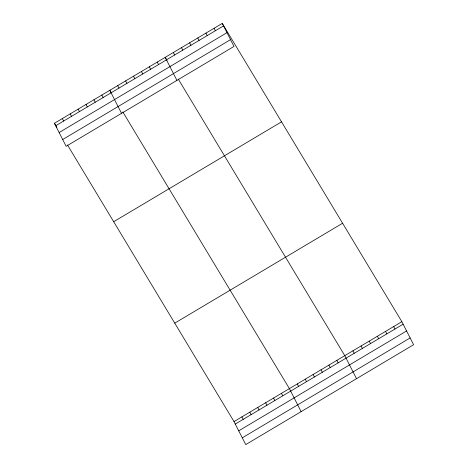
<?xml version="1.0" encoding="UTF-8"?>
<svg xmlns="http://www.w3.org/2000/svg" width="468" height="468" viewBox="0 0 468 468"><rect width="100%" height="100%" fill="white"/><g stroke="black" fill="none" stroke-linecap="round" stroke-linejoin="round"><path stroke-width="0.7" d="M222.265 23.4L233.994 46.42L66.14 146.303L54.411 123.277L222.265 23.4L401.86 321.697L413.589 344.723L245.735 444.6L234.006 421.58L67.468 144.957M55.68 125.769L223.529 25.886M59.132 132.543L226.98 32.666M62.689 139.522L230.543 39.645M113.677 221.721L281.531 121.838M174.739 323.142L342.594 223.259M234.006 421.58L401.86 321.697M235.275 424.066L403.123 324.184M238.727 430.841L406.575 330.964M242.284 437.826L410.132 337.943M166.959 60.29L165.192 57.359L176.922 80.379M178.244 79.039L344.787 355.657L356.517 378.682M111.214 92.664L109.804 90.318L121.534 113.344M122.856 111.998L289.399 388.615L301.129 411.641M54.411 123.277L56.88 127.384M393.705 326.547L394.974 329.039M385.55 331.402L386.82 333.889M377.401 336.252L378.665 338.738M214.11 28.25L215.379 30.736M369.246 341.102L370.516 343.588M205.955 33.105L207.225 35.591M361.091 345.957L362.361 348.444M197.806 37.955L199.07 40.441M352.942 350.807L354.206 353.293M189.651 42.804L190.921 45.291M181.496 47.654L182.766 50.146M336.872 360.366L338.142 362.852M173.347 52.51L174.611 54.996M328.963 365.075L330.227 367.561M321.048 369.784L322.317 372.271M157.283 62.068L158.547 64.555M313.139 374.494L314.402 376.98M149.368 66.778L150.637 69.264M305.224 379.203L306.493 381.689M141.453 71.487L142.722 73.973M297.309 383.906L298.578 386.398M133.544 76.196L134.807 78.682M125.629 80.9L126.898 83.392M281.484 393.325L282.754 395.811M117.714 85.609L118.983 88.095M273.569 398.034L274.839 400.52M265.66 402.743L266.924 405.23M101.889 95.027L103.159 97.514M257.745 407.452L259.015 409.939M93.974 99.737L95.244 102.223M249.83 412.162L251.1 414.648M86.065 104.446L87.329 106.932M241.921 416.871L243.184 419.357M78.15 109.155L79.42 111.641M70.241 113.864L71.505 116.351M62.326 118.574L63.595 121.06"/></g></svg>
